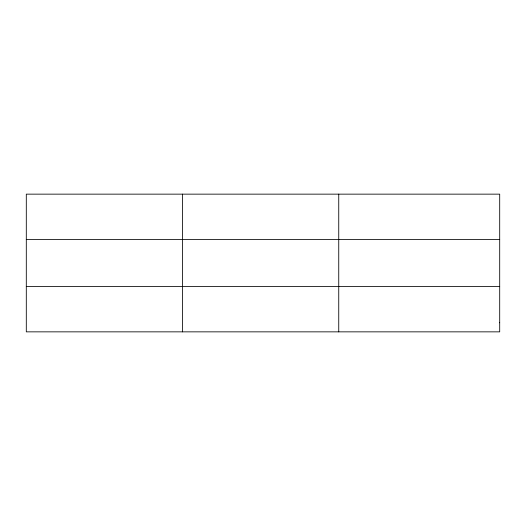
<?xml version="1.0" encoding="UTF-8"?>
<svg xmlns="http://www.w3.org/2000/svg" width="526" height="526" viewBox="0 0 526 526"><rect width="100%" height="100%" fill="white"/><g stroke="black" fill="none" stroke-linecap="round" stroke-linejoin="round"><path stroke-width="0.79" d="M182.522 331.853L182.522 194.147M338.744 331.853L338.744 194.147M26.3 239.593L499.7 239.593M26.3 286.407L499.7 286.407M499.7 322.76L499.7 331.853L26.3 331.853L26.3 194.147L499.7 194.147L499.7 322.76"/></g></svg>
